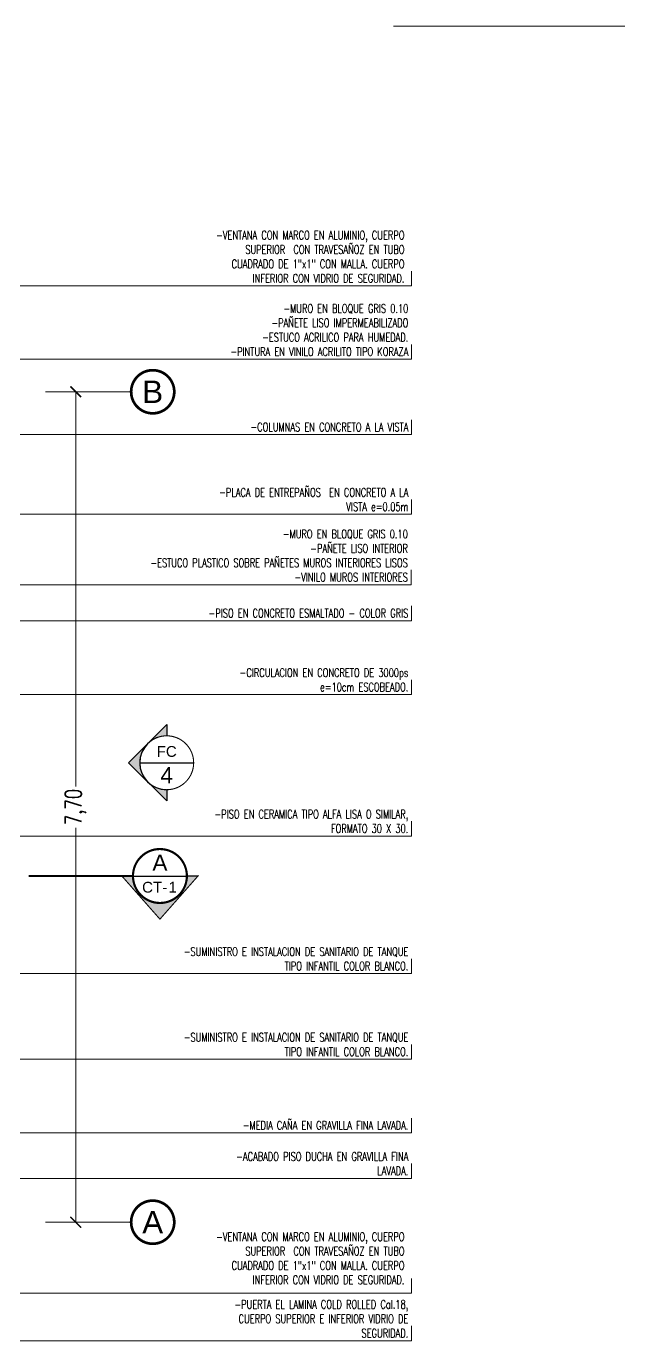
# Model space of a CAD drawing. Header units: millimetres. Extents: x 216 to 447, y 57 to 97.
# Drawn here: x 239.55 to 245.05, y 84.85 to 97.04 of the extents above; entities that cross this region are included whole.
import ezdxf
from ezdxf.enums import TextEntityAlignment as Align

# ---------------------------------------------------------------- set-up
doc = ezdxf.new("R2010")
doc.units = ezdxf.units.MM
doc.header["$LTSCALE"] = 0.5
doc.header["$PDMODE"] = 35
doc.linetypes.add('CENTER', pattern=[50.8, 31.75, -6.35, 6.35, -6.35])
doc.linetypes.add('DASHDOT2', pattern=[12.7, 6.35, -3.175, 0, -3.175])
for name, color, linetype, lineweight in [('A-COTAS', 7, 'Continuous', 9), ('A-EJES', 7, 'DASHDOT2', 9), ('A-TEXT-EJES', 85, 'CENTER', 9), ('A-TEXT-FLEC', 4, 'Continuous', 9), ('A-TEXT-NOTA', 105, 'Continuous', 9), ('GUIAS', 1, 'Continuous', 9)]:
    doc.layers.add(name, color=color, linetype=linetype, lineweight=lineweight)
doc.layers.add('A-TEXT-SIMB', color=195, linetype='Continuous')
doc.styles.add('Cotas', font='romans.shx', dxfattribs={"width": 0.75})
doc.styles.add('Detalles', font='romans.shx', dxfattribs={"width": 0.7})
doc.styles.add('ROTULO', font='swissl.ttf')
doc.styles.add('swis Lt BT', font='swissl.ttf')
doc.dimstyles.new("1-50'---", dxfattribs={"dimtxt": 0.15, "dimasz": 0.1, "dimexe": 0.045, "dimexo": 0, "dimgap": 0.02, "dimtad": 0, "dimzin": 4, "dimtxsty": 'Cotas', "dimblk": 'ARCHTICK', "dimcen": 0.09, "dimclrd": 40, "dimclre": 74, "dimclrt": 256, "dimadec": 0, "dimazin": 0, "dimtfac": 1, "dimtmove": 0, "dimatfit": 3, "dimfxl": 30, "dimfxlon": 1, "dimlwd": 13, "dimlwe": 9, "dimarcsym": 2})

# ---------------------------------------------------------------- blocks, each defined once
blk = doc.blocks.new('INDICADOR EJES')
at = {"layer": 'A-TEXT-EJES', "const_width": 0.0005}
blk.add_lwpolyline([(0.004, 0.004, 1), (-0.004, 0.004, 1)], format="xyb", close=True, dxfattribs=at)
at = {"layer": 'A-TEXT-EJES', "style": 'swis Lt BT'}
blk.add_attdef('1', text='', height=0.005, dxfattribs=at).set_placement((0, 0.004), align=Align.MIDDLE_CENTER)
blk = doc.blocks.new('*U17')
at = {"layer": 'A-TEXT-SIMB'}
h = blk.add_hatch(color=256, dxfattribs=at)
edge = h.paths.add_edge_path()
edge.add_line((0, -0.25), (0, -0.354))
edge.add_line((0, -0.354), (-0.354, 0))
edge.add_line((-0.354, 0), (0, 0.354))
edge.add_line((0, 0.354), (0, 0.25))
edge.add_arc((0, 0), 0.25, 90, 270)
for p, q in [((-0.25, 0), (0.25, 0)), ((0, -0.25), (0, -0.354))]:
    blk.add_line(p, q, dxfattribs=at)
blk.add_lwpolyline([(0, -0.25), (0, -0.354), (-0.354, 0), (0, 0.354), (0, 0.25, 1)], format="xyb", close=True, dxfattribs=at)
at = {"layer": 'A-TEXT-SIMB', "const_width": 0.01}
blk.add_lwpolyline([(0.25, 0, -0.999498), (-0.25, 0, -0.999498)], format="xyb", close=True, dxfattribs=at)
at = {"layer": 'A-TEXT-SIMB', "color": 0, "style": 'ROTULO'}
blk.add_text('FC', height=0.1, dxfattribs=at).set_placement((0, 0.105), align=Align.MIDDLE_CENTER)
at = {"layer": 'A-TEXT-SIMB', "color": 0, "style": 'ROTULO', "flags": 8}
blk.add_attdef('1', text='', height=0.15, dxfattribs=at).set_placement((0, -0.116), align=Align.MIDDLE_CENTER)
blk = doc.blocks.new('*U29')
at = {"layer": 'A-TEXT-SIMB'}
h = blk.add_hatch(color=256, dxfattribs=at)
edge = h.paths.add_edge_path()
edge.add_line((-0.25, 0), (-0.353, 0))
edge.add_line((-0.353, 0), (0, -0.4))
edge.add_line((0, -0.4), (0.353, 0))
edge.add_line((0.353, 0), (0.25, 0))
edge.add_arc((0, 0), 0.25, 180, 360, ccw=False)
blk.add_line((-0.25, 0), (0.25, 0), dxfattribs=at)
for points, const_width in [([(0.25, 0, -1), (-0.25, 0, -1)], 0.02), ([(-0.25, 0), (-0.353, 0), (0, -0.4), (0.353, 0), (0.25, 0, -1)], 0.01)]:
    blk.add_lwpolyline(points, format="xyb", close=True, dxfattribs=dict(at, const_width=const_width))
at = {"layer": 'A-TEXT-SIMB', "const_width": 0.02}
blk.add_lwpolyline([(-1.217, 0), (-0.25, 0)], dxfattribs=at)
at = {"layer": 'A-TEXT-SIMB', "color": 0, "style": 'ROTULO'}
blk.add_text('CT-', height=0.1, dxfattribs=at).set_placement((-0.049, -0.104), align=Align.MIDDLE_CENTER)
at = {"layer": 'A-TEXT-SIMB', "color": 0, "style": 'ROTULO', "flags": 8}
for tag, height, p in [('A', 0.15, (0, 0.124)), ('1', 0.1, (0.118, -0.104))]:
    blk.add_attdef(tag, text='', height=height, dxfattribs=at).set_placement(p, align=Align.MIDDLE_CENTER)
blk = doc.blocks.new('*U233')
at = {"layer": 'A-TEXT-FLEC'}
blk.add_lwpolyline([(4.833, 0), (0, 0), (0, 0.137)], dxfattribs=at)
at = {"layer": 'A-TEXT-FLEC', "const_width": 0.01}
blk.add_lwpolyline([(4.786, -0.041), (4.833, 0), (4.786, 0.041)], dxfattribs=at)
blk = doc.blocks.new('*U232')
at = {"layer": 'A-TEXT-FLEC'}
blk.add_lwpolyline([(4.189, 0), (0, 0), (0, 0.137)], dxfattribs=at)
at = {"layer": 'A-TEXT-FLEC', "const_width": 0.01}
blk.add_lwpolyline([(4.143, -0.041), (4.189, 0), (4.143, 0.041)], dxfattribs=at)
blk = doc.blocks.new('*U231')
at = {"layer": 'A-TEXT-FLEC'}
for points in [[(0, 0.137), (0, 0)], [(0, 0), (0, 0), (5.353, 0)], [(5.353, 0), (5.353, -1.111)]]:
    blk.add_lwpolyline(points, dxfattribs=at)
at = {"layer": 'A-TEXT-FLEC', "const_width": 0.01}
blk.add_lwpolyline([(5.393, -1.065), (5.353, -1.111), (5.312, -1.065)], dxfattribs=at)
blk = doc.blocks.new('*U234')
at = {"layer": 'A-TEXT-FLEC', "const_width": 0.01}
blk.add_lwpolyline([(4.524, 0.212), (4.483, 0.258), (4.443, 0.212)], dxfattribs=at)
at = {"layer": 'A-TEXT-FLEC'}
for points in [[(4.483, 0), (4.483, 0.258)], [(0, 0.137), (0, 0)], [(0, 0), (0, 0), (4.483, 0)]]:
    blk.add_lwpolyline(points, dxfattribs=at)
blk = doc.blocks.new('*U235')
at = {"layer": 'A-TEXT-FLEC', "const_width": 0.01}
blk.add_lwpolyline([(6.819, 0.777), (6.779, 0.824), (6.738, 0.777)], dxfattribs=at)
at = {"layer": 'A-TEXT-FLEC'}
for points in [[(6.779, 0), (6.779, 0.824)], [(0, 0.137), (0, 0)], [(0, 0), (0, 0), (6.779, 0)]]:
    blk.add_lwpolyline(points, dxfattribs=at)
blk = doc.blocks.new('*U251')
at = {"layer": 'A-TEXT-FLEC', "const_width": 0.01}
blk.add_lwpolyline([(7.325, 0.933), (7.284, 0.98), (7.243, 0.933)], dxfattribs=at)
at = {"layer": 'A-TEXT-FLEC'}
for points in [[(7.284, 0), (7.284, 0.98)], [(0, 0.137), (0, 0)], [(0, 0), (0, 0), (7.284, 0)]]:
    blk.add_lwpolyline(points, dxfattribs=at)
blk = doc.blocks.new('*U238')
at = {"layer": 'A-TEXT-FLEC', "const_width": 0.01}
blk.add_lwpolyline([(4.947, 0.499), (4.906, 0.545), (4.865, 0.499)], dxfattribs=at)
at = {"layer": 'A-TEXT-FLEC'}
for points in [[(4.906, 0), (4.906, 0.545)], [(0, 0.137), (0, 0)], [(0, 0), (0, 0), (4.906, 0)]]:
    blk.add_lwpolyline(points, dxfattribs=at)
blk = doc.blocks.new('*U252')
at = {"layer": 'A-TEXT-FLEC'}
blk.add_lwpolyline([(4.953, 0), (0, 0), (0, 0.137)], dxfattribs=at)
at = {"layer": 'A-TEXT-FLEC', "const_width": 0.01}
blk.add_lwpolyline([(4.907, -0.041), (4.953, 0), (4.907, 0.041)], dxfattribs=at)
blk = doc.blocks.new('*U253')
at = {"layer": 'A-TEXT-FLEC'}
blk.add_lwpolyline([(4.653, 0), (0, 0), (0, 0.137)], dxfattribs=at)
at = {"layer": 'A-TEXT-FLEC', "const_width": 0.01}
blk.add_lwpolyline([(4.606, -0.041), (4.653, 0), (4.606, 0.041)], dxfattribs=at)
blk = doc.blocks.new('*U255')
at = {"layer": 'A-TEXT-FLEC'}
blk.add_lwpolyline([(4.732, 0), (0, 0), (0, 0.137)], dxfattribs=at)
at = {"layer": 'A-TEXT-FLEC', "const_width": 0.01}
blk.add_lwpolyline([(4.686, -0.041), (4.732, 0), (4.686, 0.041)], dxfattribs=at)
blk = doc.blocks.new('*U256')
at = {"layer": 'A-TEXT-FLEC'}
for points in [[(0, 0.137), (0, 0)], [(0, 0), (0, 0), (4.906, 0)], [(4.906, 0), (4.906, -1.061)]]:
    blk.add_lwpolyline(points, dxfattribs=at)
at = {"layer": 'A-TEXT-FLEC', "const_width": 0.01}
blk.add_lwpolyline([(4.947, -1.015), (4.906, -1.061), (4.865, -1.015)], dxfattribs=at)
blk = doc.blocks.new('_ArchTick')
at = {"color": 0, "linetype": 'ByBlock', "const_width": 0.15}
blk.add_lwpolyline([(-0.5, -0.5), (0.5, 0.5)], dxfattribs=at)
blk = doc.blocks.new('*D400')
at = {"layer": 'A-COTAS', "color": 74, "linetype": 'DASHDOT2', "lineweight": 9, "transparency": 16777216}
for p, q in [((240.523, 93.647), (239.964, 93.647)), ((240.523, 85.947), (239.964, 85.947))]:
    blk.add_line(p, q, dxfattribs=at)
at = {"layer": 'A-COTAS', "color": 40, "linetype": 'Continuous', "lineweight": 13, "transparency": 16777216}
for p, q in [((240.009, 93.647), (240.009, 89.988)), ((240.009, 85.947), (240.009, 89.605))]:
    blk.add_line(p, q, dxfattribs=at)
at = {"layer": 'DEFPOINTS', "color": 0, "transparency": 16777216}
for p in [(240.009, 93.647), (240.523, 93.647), (240.523, 85.947)]:
    blk.add_point(p, dxfattribs=at)
at = {"layer": 'A-COTAS', "color": 40, "lineweight": 13, "transparency": 16777216, "xscale": 0.1, "yscale": 0.1, "zscale": 0.1}
for p, rotation in [((240.009, 93.647), 90), ((240.009, 85.947), 270)]:
    blk.add_blockref('_ArchTick', p, dxfattribs=dict(at, rotation=rotation))
at = {"layer": 'A-COTAS', "transparency": 16777216, "insert": (240.009, 89.797), "char_height": 0.15, "attachment_point": 5, "rotation": 90, "style": 'Cotas'}
blk.add_mtext('7,70', dxfattribs=at)
blk = doc.blocks.new('*U736')
at = {"layer": 'A-TEXT-FLEC'}
blk.add_lwpolyline([(4.551, 0), (0, 0), (0, 0.137)], dxfattribs=at)
at = {"layer": 'A-TEXT-FLEC', "const_width": 0.01}
blk.add_lwpolyline([(4.505, -0.041), (4.551, 0), (4.505, 0.041)], dxfattribs=at)
blk = doc.blocks.new('*U239')
at = {"layer": 'A-TEXT-FLEC'}
blk.add_lwpolyline([(4.401, 0), (0, 0), (0, 0.137)], dxfattribs=at)
at = {"layer": 'A-TEXT-FLEC', "const_width": 0.01}
blk.add_lwpolyline([(4.355, -0.041), (4.401, 0), (4.355, 0.041)], dxfattribs=at)

msp = doc.modelspace()

# ---------------------------------------------------------------- linework, layer by layer
at = {"layer": 'A-EJES', "ltscale": 0.25}
for p, q in [((240.523, 93.647), (218.623, 93.647)), ((240.523, 85.947), (218.623, 85.947))]:
    msp.add_line(p, q, dxfattribs=at)
at = {"layer": 'GUIAS'}
msp.add_line((252.259, 97.036), (242.955, 97.036), dxfattribs=at)

# ---------------------------------------------------------------- block references
at = {"layer": 'A-TEXT-EJES'}
ref = msp.add_blockref('INDICADOR EJES', (240.723, 93.447), dxfattribs=dict(at, xscale=49.99999999999986, yscale=49.99999999999986, zscale=49.99999999999986))
ref.add_attrib('1', 'B', dxfattribs={"layer": '0', "color": 0, "height": 0.208, "style": 'swis Lt BT'}).set_placement((240.723, 93.647), align=Align.MIDDLE_CENTER)
ref = msp.add_blockref('INDICADOR EJES', (240.723, 85.747), dxfattribs=dict(at, xscale=49.99999999999986, yscale=49.99999999999986, zscale=49.99999999999986))
ref.add_attrib('1', 'A', dxfattribs={"layer": '0', "color": 0, "height": 0.208, "style": 'swis Lt BT'}).set_placement((240.723, 85.947), align=Align.MIDDLE_CENTER)
at = {"layer": 'A-TEXT-FLEC', "xscale": -1, "rotation": 359.9999996047133}
for name, p in [('*U231', (243.124, 94.629)), ('*U234', (243.124, 93.25)), ('*U235', (243.124, 92.511)), ('*U233', (243.124, 91.524)), ('*U232', (243.124, 90.839)), ('*U256', (243.124, 89.527)), ('*U253', (243.124, 88.252)), ('*U253', (243.124, 87.458)), ('*U255', (243.124, 86.775)), ('*U252', (243.124, 86.353)), ('*U251', (243.124, 84.848)), ('*U238', (243.124, 85.289))]:
    msp.add_blockref(name, p, dxfattribs=at)
at = {"layer": 'A-TEXT-FLEC', "xscale": -1}
for name, p in [('*U239', (243.124, 93.949)), ('*U736', (243.119, 91.858))]:
    msp.add_blockref(name, p, dxfattribs=at)
at = {"layer": 'A-TEXT-SIMB', "color": 0}
ref = msp.add_blockref('*U17', (240.853, 90.207), dxfattribs=at)
ref.add_attrib('1', '4', dxfattribs={"color": 0, "height": 0.15, "style": 'ROTULO'}).set_placement((240.853, 90.092), align=Align.MIDDLE_CENTER)
ref = msp.add_blockref('*U29', (240.79, 89.157), dxfattribs=at)
ref.add_attrib('A', 'A', dxfattribs={"color": 0, "height": 0.15, "style": 'ROTULO'}).set_placement((240.79, 89.281), align=Align.MIDDLE_CENTER)
ref.add_attrib('1', '1', dxfattribs={"color": 0, "height": 0.1, "style": 'ROTULO'}).set_placement((240.908, 89.053), align=Align.MIDDLE_CENTER)

# ---------------------------------------------------------------- texts
at = {"layer": 'A-TEXT-NOTA', "char_height": 0.08, "attachment_point": 9, "style": 'Detalles'}
for s, insert, width in [('-VENTANA CON MARCO EN ALUMINIO, CUERPO SUPERIOR  CON TRAVESAÑOZ EN TUBO CUADRADO DE 1"x1" CON MALLA. CUERPO INFERIOR CON VIDRIO DE SEGURIDAD.', (243.058, 94.659), 1.98113), ('-MURO EN BLOQUE GRIS 0.10\\P-PAÑETE LISO IMPERMEABILIZADO\\P-ESTUCO ACRILICO PARA HUMEDAD.\\P-PINTURA EN VINILO ACRILITO TIPO KORAZA', (243.094, 93.979), 2.42052), ('-MURO EN BLOQUE GRIS 0.10\\P-PAÑETE LISO INTERIOR\\P-ESTUCO PLASTICO SOBRE PAÑETES MUROS INTERIORES LISOS\\P-VINILO MUROS INTERIORES', (243.089, 91.888), 2.61334), ('-PISO EN CERAMICA TIPO ALFA LISA O SIMILAR, FORMATO 30 X 30.', (243.094, 89.557), 1.98113), ('\\pt0.08;-SUMINISTRO E INSTALACION DE SANITARIO DE TANQUE TIPO INFANTIL COLOR BLANCO. ', (243.094, 88.282), 2.42052), ('-SUMINISTRO E INSTALACION DE SANITARIO DE TANQUE TIPO INFANTIL COLOR BLANCO. ', (243.094, 87.488), 2.42052), ('-MEDIA CAÑA EN GRAVILLA FINA LAVADA.', (243.094, 86.805), 1.81253), ('-ACABADO PISO DUCHA EN GRAVILLA FINA LAVADA.', (243.094, 86.383), 1.81253), ('-VENTANA CON MARCO EN ALUMINIO, CUERPO SUPERIOR  CON TRAVESAÑOZ EN TUBO CUADRADO DE 1"x1" CON MALLA. CUERPO INFERIOR CON VIDRIO DE SEGURIDAD.', (243.058, 85.372), 1.98113)]:
    msp.add_mtext(s, dxfattribs=dict(at, insert=insert, width=width))
at = {"layer": 'A-TEXT-NOTA', "char_height": 0.08, "attachment_point": 9, "rotation": 360, "style": 'Detalles'}
for s, insert, width in [('-COLUMNAS EN CONCRETO A LA VISTA', (243.094, 93.28), 2.42052), ('-PLACA DE ENTREPAÑOS  EN CONCRETO A LA VISTA e=0.05m', (243.094, 92.541), 1.98113), ('-PISO EN CONCRETO ESMALTADO - COLOR GRIS ', (243.094, 91.554), 1.98113), ('-CIRCULACION EN CONCRETO DE 3000ps e=10cm ESCOBEADO.', (243.094, 90.869), 1.81253), ('-PUERTA EL LAMINA COLD ROLLED Cal.18, CUERPO SUPERIOR E INFERIOR VIDRIO DE SEGURIDAD.', (243.094, 84.878), 1.98113)]:
    msp.add_mtext(s, dxfattribs=dict(at, insert=insert, width=width))

# ---------------------------------------------------------------- dimensions: what is measured, and where the dimension line sits
at = {"layer": 'A-COTAS'}
dim = msp.add_linear_dim(base=(240.009, 93.647), p1=(240.523, 85.947), p2=(240.523, 93.647), angle=90, dimstyle="1-50'---", dxfattribs=at)
dim.commit()
dim.dimension.update_dxf_attribs({"geometry": '*D400', "text_midpoint": (240.009, 89.797)})

doc.saveas('drawing.dxf')
